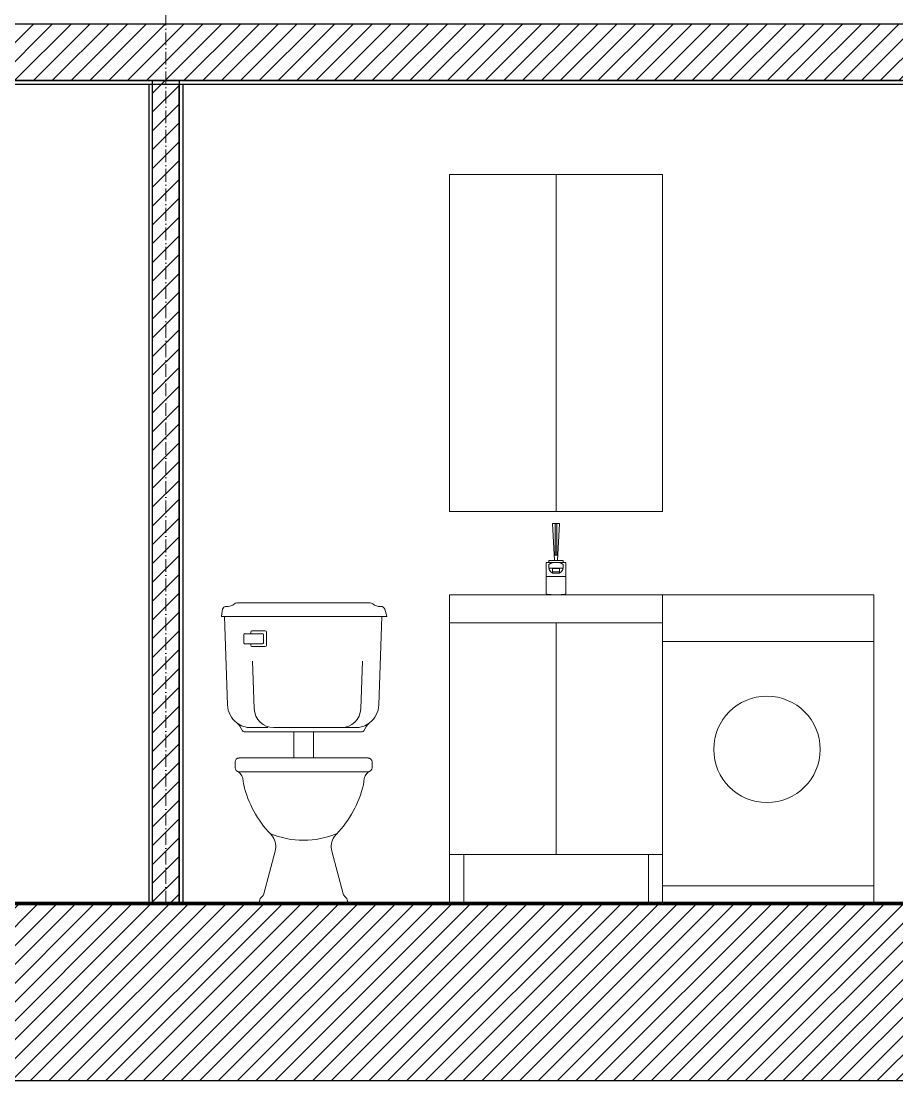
# Model space of a CAD drawing. Header units: centimetres. Extents: x 1059 to 7420, y -439 to 4439.
# Drawn here: x 1630.9 to 1877.7, y 1541.6 to 1840.3 of the extents above; entities that cross this region are included whole.
import ezdxf

# ---------------------------------------------------------------- set-up
doc = ezdxf.new("R2010")
doc.units = ezdxf.units.CM
doc.header["$MEASUREMENT"] = 0
doc.linetypes.add('ACAD_ISO10W100', pattern=[18, 12, -3, 0, -3])
doc.layers.add('ARREDI', color=8, linetype='Continuous', lineweight=18)
doc.layers.add('CAMPITURE', color=7, linetype='Continuous', lineweight=25)
doc.layers.add('quote nuove', color=2, linetype='Continuous')
doc.layers.add('STRUTTURA', color=1, linetype='Continuous')
pattern_1 = [(45, (2390.6155, -214.9956), (-2.6516504, 2.6516504), [])]

msp = doc.modelspace()

# ---------------------------------------------------------------- hatches: boundary and pattern name
at = {"layer": 'CAMPITURE'}
h = msp.add_hatch(dxfattribs=at)
h.set_pattern_fill('ANSI31', color=0, scale=30)
h.set_pattern_definition(pattern_1)
h.paths.add_polyline_path([(1976.35, 1839.59), (1276.55, 1839.59), (1276.56, 1823.59), (1284.15, 1823.59), (1976.35, 1823.59)])
h = msp.add_hatch(dxfattribs=at)
h.set_pattern_fill('ANSI31', color=256, scale=30)
h.set_pattern_definition(pattern_1)
h.paths.add_polyline_path([(1058.81, 1591.59), (1058.81, 1541.59), (2124.49, 1541.59), (2124.49, 1591.59)])

# ---------------------------------------------------------------- linework, layer by layer
at = {"layer": 'ARREDI'}
for p, q in [((1751.65, 1797.1), (1811.65, 1797.1)), ((1751.65, 1797.1), (1751.65, 1702.1)), ((1781.65, 1797.1), (1781.65, 1702.1)), ((1811.65, 1797.1), (1811.65, 1702.1)), ((1751.65, 1702.1), (1811.65, 1702.1)), ((1781.23, 1688.26), (1780.65, 1698.76)), ((1780.65, 1698.76), (1782.65, 1698.76)), ((1781.45, 1698.76), (1781.45, 1689.76)), ((1781.85, 1698.76), (1781.85, 1689.76)), ((1782.07, 1688.26), (1782.65, 1698.76)), ((1779.65, 1688.26), (1783.65, 1688.26)), ((1779.65, 1688.26), (1783.65, 1688.26)), ((1779.65, 1687.76), (1779.65, 1688.26)), ((1781.15, 1689.76), (1782.15, 1689.76)), ((1783.65, 1687.76), (1783.65, 1688.26)), ((1778.84, 1687.76), (1778.84, 1678.86)), ((1778.84, 1687.76), (1784.46, 1687.76)), ((1779.65, 1687.16), (1779.65, 1686.13)), ((1779.65, 1686.13), (1783.65, 1686.13)), ((1780.65, 1686.13), (1780.65, 1684.73)), ((1780.65, 1686), (1782.65, 1686)), ((1780.65, 1685.13), (1782.65, 1685.13)), ((1782.65, 1686.13), (1782.65, 1684.73)), ((1783.65, 1687.16), (1783.65, 1686.13)), ((1784.46, 1687.76), (1784.46, 1678.86)), ((1778.84, 1683.74), (1784.46, 1683.74)), ((1780.65, 1684.73), (1782.65, 1684.73)), ((1710.5, 1676.34), (1691.73, 1676.34)), ((1710.5, 1676.34), (1729.27, 1676.34)), ((1751.65, 1678.59), (1811.65, 1678.59)), ((1751.65, 1591.59), (1751.65, 1678.59)), ((1811.65, 1591.59), (1811.65, 1678.59)), ((1811.65, 1678.59), (1871.27, 1678.59)), ((1811.65, 1678.59), (1811.65, 1591.59)), ((1871.27, 1678.59), (1871.27, 1591.59)), ((1687.33, 1672.63), (1687.62, 1674.58)), ((1734, 1672.63), (1733.37, 1674.58)), ((1687.43, 1672.48), (1733.89, 1672.48)), ((1688.23, 1672.48), (1733.1, 1672.48)), ((1688.23, 1672.48), (1689.07, 1647.56)), ((1732.55, 1672.48), (1731.7, 1647.56)), ((1781.65, 1670.7), (1781.73, 1605.41)), ((1693.65, 1667.44), (1693.65, 1665.02)), ((1698.94, 1667.66), (1693.87, 1667.66)), ((1695.63, 1668.11), (1695.63, 1667.66)), ((1699.71, 1668.44), (1695.96, 1668.44)), ((1699.16, 1667.44), (1699.16, 1665.02)), ((1700.04, 1668.11), (1700.04, 1664.36)), ((1698.94, 1664.8), (1693.87, 1664.8)), ((1695.63, 1664.8), (1695.63, 1664.36)), ((1811.65, 1665.46), (1871.27, 1665.46)), ((1699.71, 1664.03), (1695.96, 1664.03)), ((1696.06, 1659.91), (1696.57, 1646.47)), ((1727.15, 1659.91), (1726.63, 1646.47)), ((1693.27, 1640.23), (1692.51, 1641.56)), ((1695.68, 1641.17), (1700.47, 1641.17)), ((1710.39, 1641.17), (1702.08, 1641.17)), ((1710.39, 1641.17), (1721.12, 1641.17)), ((1725.31, 1641.17), (1720.53, 1641.17)), ((1727.51, 1640.23), (1728.27, 1641.56)), ((1693.74, 1639.96), (1703.34, 1639.96)), ((1703.34, 1639.96), (1723.47, 1639.96)), ((1707.74, 1639.96), (1707.74, 1632.61)), ((1713.25, 1639.96), (1713.25, 1632.61)), ((1727.03, 1639.96), (1717.43, 1639.96)), ((1691.2, 1631.5), (1691.2, 1629.85)), ((1710.5, 1632.61), (1692.31, 1632.61)), ((1710.5, 1632.61), (1728.69, 1632.61)), ((1729.79, 1631.5), (1729.79, 1629.85)), ((1710.5, 1628.75), (1692.31, 1628.75)), ((1710.5, 1628.75), (1728.69, 1628.75)), ((1702.52, 1606.35), (1699.3, 1594.29)), ((1718.47, 1606.35), (1721.69, 1594.29)), ((1811.73, 1605.41), (1751.73, 1605.41)), ((1871.27, 1596.59), (1811.65, 1596.59)), ((1698.09, 1592.35), (1698.09, 1591.59)), ((1722.9, 1592.35), (1722.9, 1591.59))]:
    msp.add_line(p, q, dxfattribs=at)
at = {"layer": 'ARREDI', "color": 8}
msp.add_line((1751.65, 1670.7), (1811.65, 1670.7), dxfattribs=at)
at = {"layer": 'ARREDI'}
for points in [[(1751.65, 1605.41), (1755.63, 1605.41), (1755.63, 1591.59), (1751.65, 1591.59)], [(1807.68, 1605.41), (1811.65, 1605.41), (1811.65, 1591.59), (1807.68, 1591.59)]]:
    msp.add_lwpolyline(points, close=True, dxfattribs=at)
msp.add_circle((1841.1, 1635.04), 15, dxfattribs=at)
for centre, radius, start, end in [((1781.86, 1686.64), 2.27, 166.7665, 237.8411), ((1781.65, 1684.1), 3.66, 56.8798, 123.1202), ((1781.44, 1686.64), 2.27, 302.1589, 13.2335), ((1688.91, 1678.63), 3.31, 266.8518, 309.7623), ((1691.73, 1675.24), 1.1, 90, 129.7623), ((1729.27, 1675.24), 1.1, 50.2377, 90), ((1732.09, 1678.63), 3.31, 230.2377, 273.1482), ((1781.65, 1693.58), 14.99, 259.2053, 280.7947), ((1688.67, 1674.22), 1.1, 86.8518, 161.0754), ((1732.33, 1674.22), 1.1, 18.9246, 93.1482), ((1687.43, 1672.59), 0.11, 161.0754, 270), ((1733.89, 1672.59), 0.11, 270, 18.9246), ((1693.87, 1667.44), 0.221, 90, 180), ((1695.96, 1668.11), 0.331, 90, 180), ((1698.94, 1667.44), 0.221, 0, 90), ((1699.71, 1668.11), 0.331, 0, 90), ((1693.87, 1665.02), 0.221, 180, 270), ((1695.96, 1664.36), 0.331, 180, 270), ((1698.94, 1665.02), 0.221, 270, 0), ((1699.71, 1664.36), 0.331, 270, 0), ((1695.68, 1647.78), 6.62, 181.9415, 232.4535), ((1702.08, 1646.68), 5.51, 182.2026, 270), ((1721.12, 1646.68), 5.51, 270, 357.7974), ((1725.09, 1647.78), 6.62, 307.5465, 358.0585), ((1689.64, 1639.92), 3.31, 29.7906, 52.4535), ((1695.68, 1647.78), 6.62, 232.4535, 270), ((1693.74, 1640.51), 0.551, 209.7906, 270), ((1725.09, 1647.78), 6.62, 270, 307.5465), ((1727.03, 1640.51), 0.551, 270, 330.2094), ((1731.14, 1639.92), 3.31, 127.5465, 150.2094), ((1692.31, 1631.5), 1.1, 90, 180), ((1728.69, 1631.5), 1.1, 0, 90), ((1692.31, 1629.85), 1.1, 180, 270), ((1689.99, 1625.93), 3.51, 2.5434, 53.5374), ((1731, 1625.93), 3.51, 126.4626, 177.4566), ((1728.69, 1629.85), 1.1, 270, 0), ((1699, 1626.33), 5.51, 182.5434, 193.1822), ((1721.99, 1626.33), 5.51, 346.8178, 357.4566), ((1722.63, 1631.86), 29.78, 193.1822, 224.0512), ((1698.36, 1631.86), 29.78, 315.9488, 346.8178), ((1710.5, 1633.5), 24.1, 247.0087, 292.9913), ((1697.27, 1607.32), 5.51, 33.6289, 44.0512), ((1697.73, 1607.63), 4.96, 345.0523, 33.6289), ((1723.27, 1607.63), 4.96, 146.3711, 194.9477), ((1723.73, 1607.32), 5.51, 135.9488, 146.3711), ((1699.81, 1592.05), 1.75, 128.395, 170.0343), ((1697.7, 1594.72), 1.65, 308.395, 345.0523), ((1723.29, 1594.72), 1.65, 194.9477, 231.605), ((1721.18, 1592.05), 1.75, 9.9657, 51.605)]:
    msp.add_arc(centre, radius, start, end, dxfattribs=at)
msp.add_solid([(1781.85, 1689.76), (1781.85, 1698.76), (1781.45, 1689.76), (1781.45, 1698.76)], dxfattribs=at)
at = {"layer": 'CAMPITURE', "color": 0, "linetype": 'Continuous'}
for p, q in [((1667.95, 1820.05), (1671.49, 1823.59)), ((1667.95, 1814.75), (1675.45, 1822.25)), ((1667.95, 1809.45), (1675.45, 1816.95)), ((1667.95, 1804.14), (1675.45, 1811.64)), ((1667.95, 1798.84), (1675.45, 1806.34)), ((1667.95, 1793.54), (1675.45, 1801.04)), ((1667.95, 1788.23), (1675.45, 1795.73)), ((1667.95, 1782.93), (1675.45, 1790.43)), ((1667.95, 1777.63), (1675.45, 1785.13)), ((1667.95, 1772.32), (1675.45, 1779.82)), ((1667.95, 1767.02), (1675.45, 1774.52)), ((1667.95, 1761.72), (1675.45, 1769.22)), ((1667.95, 1756.41), (1675.45, 1763.91)), ((1667.95, 1751.11), (1675.45, 1758.61)), ((1667.95, 1745.81), (1675.45, 1753.31)), ((1667.95, 1740.5), (1675.45, 1748)), ((1667.95, 1735.2), (1675.45, 1742.7)), ((1667.95, 1729.9), (1675.45, 1737.4)), ((1667.95, 1724.59), (1675.45, 1732.09)), ((1667.95, 1719.29), (1675.45, 1726.79)), ((1667.95, 1713.99), (1675.45, 1721.49)), ((1667.95, 1708.68), (1675.45, 1716.18)), ((1667.95, 1703.38), (1675.45, 1710.88)), ((1667.95, 1698.08), (1675.45, 1705.58)), ((1667.95, 1692.77), (1675.45, 1700.27)), ((1667.95, 1687.47), (1675.45, 1694.97)), ((1667.95, 1682.17), (1675.45, 1689.67)), ((1667.95, 1676.86), (1675.45, 1684.36)), ((1667.95, 1671.56), (1675.45, 1679.06)), ((1667.95, 1666.26), (1675.45, 1673.76)), ((1667.95, 1660.95), (1675.45, 1668.45)), ((1667.95, 1655.65), (1675.45, 1663.15)), ((1667.95, 1650.35), (1675.45, 1657.85)), ((1667.95, 1645.04), (1675.45, 1652.54)), ((1667.95, 1639.74), (1675.45, 1647.24)), ((1667.95, 1634.44), (1675.45, 1641.94)), ((1667.95, 1629.13), (1675.45, 1636.63)), ((1667.95, 1623.83), (1675.45, 1631.33)), ((1667.95, 1618.53), (1675.45, 1626.03)), ((1667.95, 1613.22), (1675.45, 1620.72)), ((1667.95, 1607.92), (1675.45, 1615.42)), ((1667.95, 1602.62), (1675.45, 1610.12)), ((1667.95, 1597.31), (1675.45, 1604.81)), ((1667.95, 1592.01), (1675.45, 1599.51)), ((1672.83, 1591.59), (1675.45, 1594.21))]:
    msp.add_line(p, q, dxfattribs=at)
at = {"layer": 'quote nuove', "color": 253, "linetype": 'ACAD_ISO10W100', "lineweight": 0, "ltscale": 0.3}
msp.add_line((1671.7, 1591.59), (1671.7, 2411.29), dxfattribs=at)
at = {"layer": 'STRUTTURA'}
for p, q in [((1666.95, 1823.59), (1667.95, 1823.59)), ((1666.95, 1591.59), (1666.95, 1822.59)), ((1675.45, 1591.59), (1675.45, 1822.59)), ((1275.55, 1591.59), (1977.45, 1591.59)), ((1722.9, 1591.59), (1700.4, 1591.59)), ((1809.15, 1591.59), (1754.15, 1591.59))]:
    msp.add_line(p, q, dxfattribs=at)
at = {"layer": 'STRUTTURA', "lineweight": 100}
for p, q in [((2124.49, 1591.59), (1058.81, 1591.59)), ((1275.55, 1591.59), (2091.76, 1591.59))]:
    msp.add_line(p, q, dxfattribs=at)
at = {"layer": 'STRUTTURA'}
for points in [[(1276.55, 1839.59), (1976.43, 1839.59), (1976.43, 1823.59), (1276.55, 1823.59)], [(1667.95, 1823.59), (1675.45, 1823.59), (1675.45, 1591.59), (1667.95, 1591.59)], [(1058.81, 1591.59), (2124.49, 1591.59), (2124.49, 1541.59), (1058.81, 1541.59)]]:
    msp.add_lwpolyline(points, close=True, dxfattribs=at)
for points in [[(1284.05, 1839.59), (1968.95, 1839.59)], [(1284.13, 1823.59), (1968.85, 1823.59)], [(1284.15, 1822.59), (1666.95, 1822.59)], [(1666.95, 1822.59), (1968.85, 1822.59)], [(1667.95, 1591.59), (1667.95, 1822.59)], [(1675.45, 1591.59), (1676.55, 1591.59), (1676.55, 1822.59)], [(1665.7, 1591.59), (1677.7, 1591.59)]]:
    msp.add_lwpolyline(points, dxfattribs=at)

doc.saveas('drawing.dxf')
